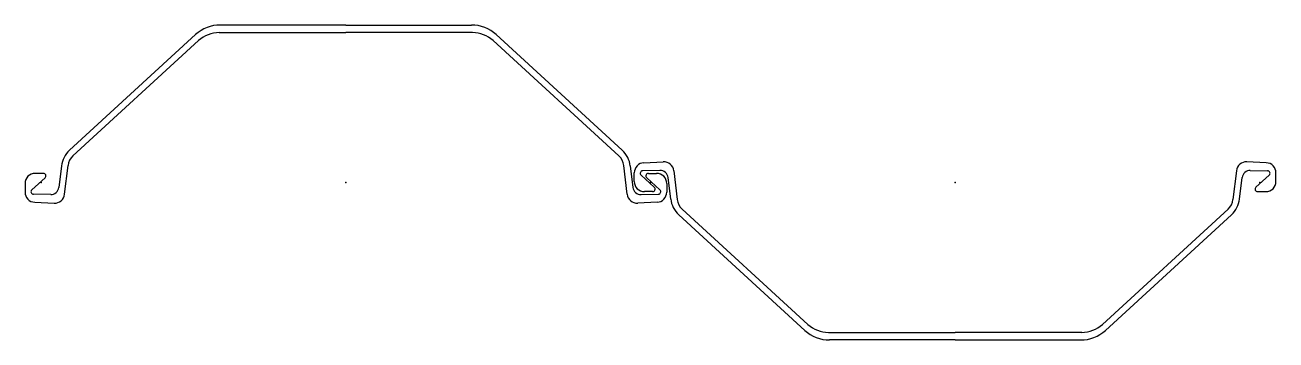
# Model space of a CAD drawing. Extents: x -16 to 1216, y -155 to 155.
import ezdxf

# ---------------------------------------------------------------- set-up
doc = ezdxf.new("R2010")
doc.units = 0
doc.header["$MEASUREMENT"] = 0
doc.layers.get('0').update_dxf_attribs({"color": 5, "linetype": 'CONTINUOUS'})

msp = doc.modelspace()

# ---------------------------------------------------------------- linework, layer by layer
at = {"linetype": 'Continuous'}
for p, q in [((300, 155), (176.31996, 155)), ((300, 155), (423.68005, 155)), ((151.99829, 145.5416), (27.82838, 31.75726)), ((31.16742, 26.13472), (155.00858, 139.61798)), ((175.27664, 147.5), (300, 147.5)), ((424.72336, 147.5), (300, 147.5)), ((568.83258, 26.13472), (444.99142, 139.61798)), ((448.00171, 145.5416), (572.17163, 31.75726)), ((19.89651, 16.30422), (17.35968, -4.83597)), ((22.99814, -11.5705), (26.40819, 16.86196)), ((577.00183, -11.5705), (573.5918, 16.86196)), ((580.10352, 16.30422), (582.64032, -4.83597)), ((593.52545, 19.46252), (612.59479, 20.36842)), ((1206.47449, 19.46252), (1187.40527, 20.36842)), ((-9.34156, -7.25564), (3.72781, 4.65201)), ((2.04409, 9), (-6, 9)), ((584, 1), (584, 9.47378)), ((590.65845, 7.25564), (603.72784, -4.65201)), ((609.28552, 11.88173), (592.30121, 11.6033)), ((609.34155, -7.25564), (596.27216, 4.65201)), ((597.95593, 9), (606, 9)), ((619.89648, -16.30422), (617.35968, 4.83597)), ((622.99817, 11.5705), (626.4082, -16.86196)), ((1177.00183, 11.5705), (1173.5918, -16.86196)), ((1180.10352, -16.30422), (1182.64026, 4.83597)), ((1190.71448, 11.88173), (1207.69885, 11.6033)), ((1209.34155, 7.25564), (1196.27222, -4.65201)), ((1216, 1), (1216, 9.47378)), ((-16, -1), (-16, -9.47378)), ((9.28554, -11.88173), (-7.69881, -11.6033)), ((590.71448, -11.88173), (607.69879, -11.6033)), ((602.04407, -9), (594, -9)), ((616, -1), (616, -9.47378)), ((1197.95593, -9), (1206, -9)), ((-6.47452, -19.46252), (12.59477, -20.36842)), ((606.47455, -19.46252), (587.40521, -20.36842)), ((751.99829, -145.5416), (627.82837, -31.75726)), ((631.16742, -26.13472), (755.00861, -139.61798)), ((1168.83252, -26.13472), (1044.99146, -139.61798)), ((1048.00171, -145.5416), (1172.17163, -31.75726)), ((775.27667, -147.5), (900, -147.5)), ((1024.72339, -147.5), (900, -147.5)), ((900, -155), (776.31995, -155)), ((900, -155), (1023.68005, -155))]:
    msp.add_line(p, q, dxfattribs=at)
for centre, radius, start, end in [((176.31996, 119), 36, 90, 132.50091), ((423.68005, 119), 36, 47.4991, 90), ((175.27664, 117.5), 30, 90, 132.50094), ((424.72336, 117.5), 30, 47.49906, 90), ((44.71843, 13.32559), 25, 132.5009, 173.15722), ((41.30146, 15.07573), 15, 132.50095, 173.16089), ((558.69855, 15.07573), 15, 6.83912, 47.49906), ((555.28156, 13.32559), 25, 6.84276, 47.49905), ((594, 9.47378), 10, 92.71998, 180), ((613.06927, 10.37969), 10, 6.83908, 92.71963), ((1186.93066, 10.37969), 10, 87.27967, 173.16088), ((1206, 9.47378), 10, 0, 87.28037), ((-6, -1), 10, 90, 180), ((2.04409, 6.5), 2.5, 312.337, 90), ((594, 1), 10, 180, 270), ((592.34216, 9.10363), 2.5, 90.93865, 227.66315), ((597.95593, 6.5), 2.5, 90, 227.66212), ((606, -1), 10, 0, 90), ((609.41669, 3.8828), 8, 6.84279, 90.93944), ((1190.58337, 3.8828), 8, 89.061, 173.15731), ((1206, 1), 10, 270, 0), ((1207.65784, 9.10363), 2.5, 312.33685, 89.05995), ((-6, -9.47378), 10, 180, 267.28016), ((-7.65783, -9.10363), 2.5, 132.337, 269.06081), ((9.41667, -3.8828), 8, 269.06081, 353.15723), ((13.0693, -10.37969), 10, 267.28015, 353.16089), ((586.93073, -10.37969), 10, 186.83908, 272.71963), ((590.58331, -3.8828), 8, 186.84279, 270.93944), ((602.04407, -6.5), 2.5, 270, 47.66212), ((606, -9.47378), 10, 272.71998, 0), ((607.65784, -9.10363), 2.5, 270.93865, 47.66315), ((1197.95593, -6.5), 2.5, 132.33684, 270), ((644.71844, -13.32559), 25, 186.84276, 227.49905), ((641.30145, -15.07573), 15, 186.83912, 227.49906), ((1158.69849, -15.07573), 15, 312.50094, 353.16091), ((1155.28162, -13.32559), 25, 312.50085, 353.15722), ((776.31995, -119), 36, 227.4991, 270), ((775.27667, -117.5), 30, 227.49906, 270), ((1023.68005, -119), 36, 270, 312.5009), ((1024.72339, -117.5), 30, 270, 312.50094)]:
    msp.add_arc(centre, radius, start, end, dxfattribs=at)
for p in [(0, 0), (300, 0), (600, 0), (900, 0), (1200, 0)]:
    msp.add_point(p, dxfattribs=at)

doc.saveas('drawing.dxf')
